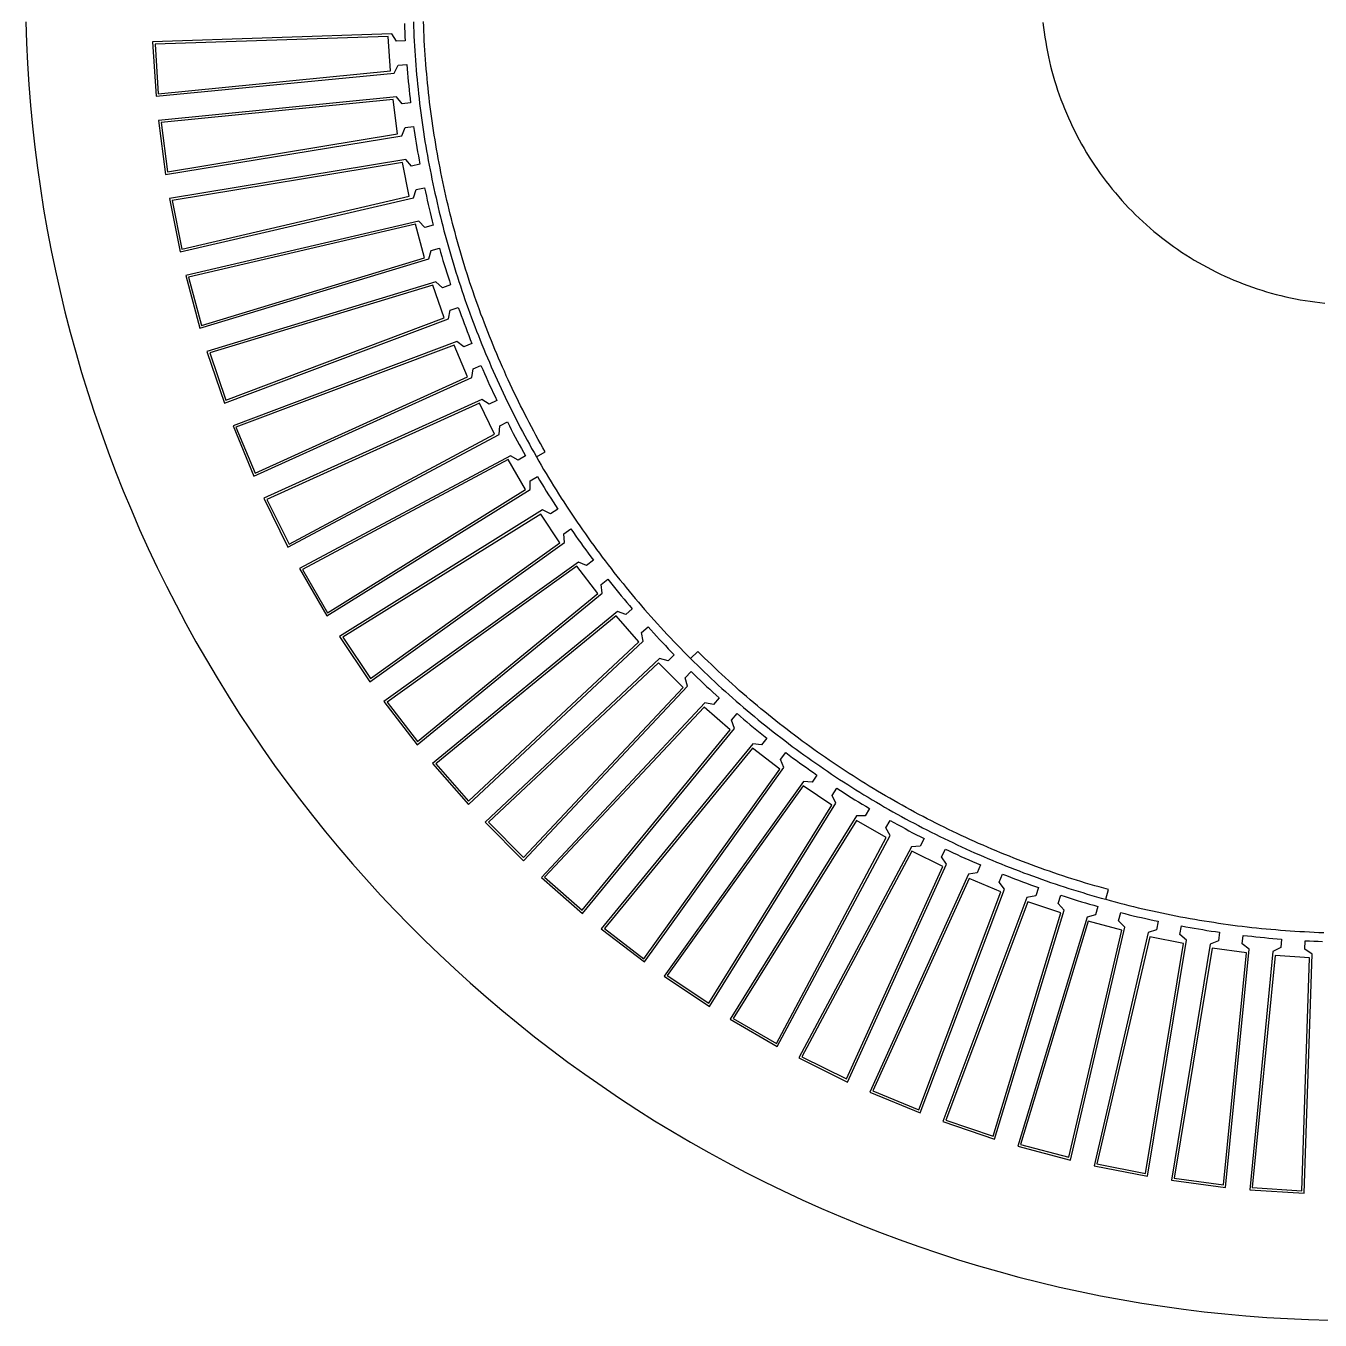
# Model space of a CAD drawing. Header units: metres. Extents: x -174 to 174, y -174 to 174.
# Drawn here: x -173.6 to -4.6, y -173.6 to -4.6 of the extents above; entities that cross this region are included whole.
import ezdxf

# ---------------------------------------------------------------- set-up
doc = ezdxf.new("R2010")
doc.units = ezdxf.units.M

msp = doc.modelspace()

# ---------------------------------------------------------------- linework, layer by layer
at = {"color": 255}
for points in [[(-173.58, -4.1, 0), (-173.49, -6.83, 0), (-173.36, -9.56, 0), (-173.19, -12.29, 0), (-172.97, -15.02, 0), (-172.72, -17.74, 0), (-172.42, -20.46, 0), (-172.07, -23.17, 0), (-171.69, -25.88, 0), (-171.26, -28.58, 0), (-170.79, -31.27, 0), (-170.27, -33.96, 0), (-169.72, -36.63, 0), (-169.12, -39.3, 0), (-168.48, -41.96, 0), (-167.8, -44.61, 0), (-167.07, -47.24, 0), (-166.31, -49.87, 0), (-165.5, -52.48, 0), (-164.66, -55.08, 0), (-163.77, -57.67, 0), (-162.84, -60.24, 0), (-161.87, -62.8, 0), (-160.86, -65.34, 0), (-159.81, -67.86, 0), (-158.73, -70.37, 0), (-157.6, -72.86, 0), (-156.43, -75.33, 0), (-155.23, -77.79, 0), (-153.98, -80.22, 0), (-152.7, -82.64, 0), (-151.38, -85.03, 0), (-150.02, -87.4, 0), (-148.63, -89.76, 0), (-147.19, -92.08, 0), (-145.73, -94.39, 0), (-144.22, -96.67, 0), (-142.68, -98.93, 0), (-141.11, -101.17, 0), (-139.5, -103.38, 0), (-137.85, -105.56, 0), (-136.17, -107.72, 0), (-134.46, -109.85, 0), (-132.71, -111.95, 0), (-130.93, -114.03, 0), (-129.12, -116.08, 0), (-127.28, -118.1, 0), (-125.4, -120.08, 0), (-123.49, -122.04, 0), (-121.56, -123.97, 0), (-119.59, -125.87, 0), (-117.59, -127.74, 0), (-115.57, -129.58, 0), (-113.51, -131.38, 0), (-111.43, -133.15, 0), (-109.32, -134.89, 0), (-107.18, -136.59, 0), (-105.02, -138.26, 0), (-102.83, -139.9, 0), (-100.61, -141.5, 0), (-98.37, -143.07, 0), (-96.11, -144.6, 0), (-93.82, -146.1, 0), (-91.5, -147.56, 0), (-89.17, -148.98, 0), (-86.81, -150.36, 0), (-84.43, -151.71, 0), (-82.03, -153.02, 0), (-79.61, -154.3, 0), (-77.18, -155.53, 0), (-74.72, -156.73, 0), (-72.24, -157.88, 0), (-69.74, -159, 0), (-67.23, -160.08, 0), (-64.7, -161.12, 0), (-62.16, -162.12, 0), (-59.6, -163.08, 0), (-57.02, -163.99, 0), (-54.43, -164.87, 0), (-51.83, -165.71, 0), (-49.21, -166.5, 0), (-46.59, -167.26, 0), (-43.95, -167.97, 0), (-41.3, -168.64, 0), (-38.64, -169.27, 0), (-35.96, -169.86, 0), (-33.29, -170.4, 0), (-30.6, -170.91, 0), (-27.9, -171.37, 0), (-25.2, -171.79, 0), (-22.49, -172.16, 0), (-19.78, -172.49, 0), (-17.06, -172.79, 0), (-14.34, -173.03, 0), (-11.61, -173.24, 0), (-8.88, -173.4, 0), (-6.15, -173.52, 0), (-3.42, -173.59, 0)], [(-124.16, -4.34, 0), (-124.14, -4.9, 0), (-124.12, -5.46, 0), (-124.09, -6.01, 0), (-124.06, -6.57, 0), (-125.18, -6.65, 0), (-125.82, -5.68, 0), (-157.04, -6.73, 0), (-156.58, -13.83, 0), (-125.49, -10.79, 0), (-124.97, -9.75, 0), (-123.86, -9.68, 0), (-123.81, -10.23, 0), (-123.77, -10.79, 0), (-123.72, -11.34, 0), (-123.66, -11.9, 0), (-123.61, -12.45, 0), (-123.55, -13.01, 0), (-123.49, -13.56, 0), (-123.43, -14.12, 0), (-123.37, -14.67, 0), (-124.48, -14.82, 0), (-125.18, -13.9, 0), (-156.26, -16.99, 0), (-155.34, -24.04, 0), (-124.51, -18.97, 0), (-124.07, -17.9, 0), (-122.96, -17.76, 0), (-122.88, -18.31, 0), (-122.8, -18.86, 0), (-122.71, -19.41, 0), (-122.62, -19.96, 0), (-122.53, -20.51, 0), (-122.44, -21.06, 0), (-122.34, -21.61, 0), (-122.24, -22.16, 0), (-122.14, -22.71, 0), (-123.24, -22.93, 0), (-124, -22.06, 0), (-154.82, -27.17, 0), (-153.43, -34.15, 0), (-123, -27.07, 0), (-122.63, -25.98, 0), (-121.53, -25.76, 0), (-121.42, -26.31, 0), (-121.3, -26.85, 0), (-121.18, -27.4, 0), (-121.05, -27.94, 0), (-120.93, -28.48, 0), (-120.8, -29.02, 0), (-120.67, -29.57, 0), (-120.53, -30.11, 0), (-120.4, -30.65, 0), (-121.48, -30.94, 0), (-122.29, -30.12, 0), (-152.71, -37.24, 0), (-150.87, -44.11, 0), (-120.97, -35.06, 0), (-120.67, -33.94, 0), (-119.59, -33.66, 0), (-119.44, -34.19, 0), (-119.28, -34.73, 0), (-119.13, -35.26, 0), (-118.97, -35.8, 0), (-118.8, -36.33, 0), (-118.64, -36.86, 0), (-118.47, -37.4, 0), (-118.3, -37.93, 0), (-118.13, -38.46, 0), (-119.19, -38.82, 0), (-120.06, -38.06, 0), (-149.95, -47.15, 0), (-147.66, -53.88, 0), (-118.42, -42.9, 0), (-118.19, -41.76, 0), (-117.13, -41.4, 0), (-116.95, -41.93, 0), (-116.76, -42.45, 0), (-116.56, -42.98, 0), (-116.37, -43.5, 0), (-116.17, -44.02, 0), (-115.98, -44.54, 0), (-115.77, -45.06, 0), (-115.57, -45.58, 0), (-115.36, -46.1, 0), (-116.4, -46.53, 0), (-117.32, -45.83, 0), (-146.54, -56.85, 0), (-143.82, -63.42, 0), (-115.36, -50.55, 0), (-115.21, -49.41, 0), (-114.17, -48.98, 0), (-113.95, -49.49, 0), (-113.73, -50, 0), (-113.5, -50.51, 0), (-113.28, -51.02, 0), (-113.05, -51.53, 0), (-112.81, -52.03, 0), (-112.58, -52.54, 0), (-112.34, -53.04, 0), (-112.1, -53.55, 0), (-113.11, -54.04, 0), (-114.07, -53.4, 0), (-142.51, -66.31, 0), (-139.37, -72.69, 0), (-111.81, -57.99, 0), (-111.73, -56.83, 0), (-110.73, -56.34, 0), (-110.47, -56.84, 0), (-110.22, -57.33, 0), (-109.96, -57.83, 0), (-109.7, -58.32, 0), (-109.43, -58.81, 0), (-109.17, -59.3, 0), (-108.9, -59.79, 0), (-108.63, -60.28, 0), (-108.36, -60.77, 0), (-109.33, -61.32, 0), (-110.33, -60.75, 0), (-137.87, -75.49, 0), (-134.31, -81.65, 0), (-107.77, -65.17, 0), (-107.77, -64.02, 0), (-106.8, -63.46, 0), (-106.52, -63.94, 0), (-106.23, -64.42, 0), (-105.94, -64.89, 0), (-105.65, -65.37, 0), (-105.35, -65.84, 0), (-105.06, -66.31, 0), (-104.76, -66.78, 0), (-104.46, -67.25, 0), (-104.15, -67.72, 0), (-105.09, -68.34, 0), (-106.12, -67.83, 0), (-132.64, -84.35, 0), (-128.69, -90.26, 0), (-103.28, -72.08, 0), (-103.36, -70.93, 0), (-102.43, -70.31, 0), (-102.11, -70.77, 0), (-101.79, -71.23, 0), (-101.47, -71.68, 0), (-101.15, -72.14, 0), (-100.82, -72.59, 0), (-100.49, -73.04, 0), (-100.17, -73.49, 0), (-99.83, -73.94, 0), (-99.5, -74.39, 0), (-100.39, -75.07, 0), (-101.46, -74.63, 0), (-126.84, -92.84, 0), (-122.51, -98.49, 0), (-98.34, -78.68, 0), (-98.5, -77.54, 0), (-97.61, -76.86, 0), (-97.26, -77.3, 0), (-96.91, -77.73, 0), (-96.56, -78.17, 0), (-96.21, -78.6, 0), (-95.86, -79.03, 0), (-95.5, -79.46, 0), (-95.14, -79.89, 0), (-94.79, -80.31, 0), (-94.42, -80.74, 0), (-95.27, -81.48, 0), (-96.36, -81.1, 0), (-120.49, -100.94, 0), (-115.8, -106.29, 0), (-92.99, -84.95, 0), (-93.21, -83.82, 0), (-92.37, -83.08, 0), (-92, -83.49, 0), (-91.62, -83.9, 0), (-91.24, -84.31, 0), (-90.87, -84.72, 0), (-90.48, -85.13, 0), (-90.1, -85.53, 0), (-89.72, -85.94, 0), (-89.33, -86.34, 0), (-88.94, -86.74, 0), (-89.73, -87.53, 0), (-90.85, -87.23, 0), (-113.63, -108.6, 0), (-108.6, -113.63, 0), (-87.23, -90.85, 0), (-87.53, -89.73, 0), (-86.74, -88.94, 0), (-86.34, -89.33, 0), (-85.94, -89.72, 0), (-85.53, -90.1, 0), (-85.13, -90.48, 0), (-84.72, -90.87, 0), (-84.31, -91.24, 0), (-83.9, -91.62, 0), (-83.49, -92, 0), (-83.08, -92.37, 0), (-83.82, -93.21, 0), (-84.95, -92.99, 0), (-106.29, -115.8, 0), (-100.94, -120.49, 0), (-81.1, -96.36, 0), (-81.48, -95.27, 0), (-80.74, -94.42, 0), (-80.31, -94.79, 0), (-79.89, -95.14, 0), (-79.46, -95.5, 0), (-79.03, -95.86, 0), (-78.6, -96.21, 0), (-78.17, -96.56, 0), (-77.73, -96.91, 0), (-77.3, -97.26, 0), (-76.86, -97.61, 0), (-77.54, -98.5, 0), (-78.68, -98.34, 0), (-98.49, -122.51, 0), (-92.84, -126.84, 0), (-74.63, -101.46, 0), (-75.07, -100.39, 0), (-74.39, -99.5, 0), (-73.94, -99.83, 0), (-73.49, -100.17, 0), (-73.04, -100.49, 0), (-72.59, -100.82, 0), (-72.14, -101.15, 0), (-71.68, -101.47, 0), (-71.23, -101.79, 0), (-70.77, -102.11, 0), (-70.31, -102.43, 0), (-70.93, -103.36, 0), (-72.08, -103.28, 0), (-90.26, -128.69, 0), (-84.35, -132.64, 0), (-67.83, -106.12, 0), (-68.34, -105.09, 0), (-67.72, -104.15, 0), (-67.25, -104.46, 0), (-66.78, -104.76, 0), (-66.31, -105.06, 0), (-65.84, -105.35, 0), (-65.37, -105.65, 0), (-64.89, -105.94, 0), (-64.42, -106.23, 0), (-63.94, -106.52, 0), (-63.46, -106.8, 0), (-64.02, -107.77, 0), (-65.17, -107.77, 0), (-81.65, -134.31, 0), (-75.49, -137.87, 0), (-60.75, -110.33, 0), (-61.32, -109.33, 0), (-60.77, -108.36, 0), (-60.28, -108.63, 0), (-59.79, -108.9, 0), (-59.3, -109.17, 0), (-58.81, -109.43, 0), (-58.32, -109.7, 0), (-57.83, -109.96, 0), (-57.33, -110.22, 0), (-56.84, -110.47, 0), (-56.34, -110.73, 0), (-56.83, -111.73, 0), (-57.99, -111.81, 0), (-72.69, -139.37, 0), (-66.31, -142.51, 0), (-53.4, -114.07, 0), (-54.04, -113.11, 0), (-53.55, -112.1, 0), (-53.04, -112.34, 0), (-52.54, -112.58, 0), (-52.03, -112.81, 0), (-51.53, -113.05, 0), (-51.02, -113.28, 0), (-50.51, -113.5, 0), (-50, -113.73, 0), (-49.49, -113.95, 0), (-48.98, -114.17, 0), (-49.41, -115.21, 0), (-50.55, -115.36, 0), (-63.42, -143.82, 0), (-56.85, -146.54, 0), (-45.83, -117.32, 0), (-46.53, -116.4, 0), (-46.1, -115.36, 0), (-45.58, -115.57, 0), (-45.06, -115.77, 0), (-44.54, -115.98, 0), (-44.02, -116.17, 0), (-43.5, -116.37, 0), (-42.98, -116.56, 0), (-42.45, -116.76, 0), (-41.93, -116.95, 0), (-41.4, -117.13, 0), (-41.76, -118.19, 0), (-42.9, -118.42, 0), (-53.88, -147.66, 0), (-47.15, -149.95, 0), (-38.06, -120.06, 0), (-38.82, -119.19, 0), (-38.46, -118.13, 0), (-37.93, -118.3, 0), (-37.4, -118.47, 0), (-36.86, -118.64, 0), (-36.33, -118.8, 0), (-35.8, -118.97, 0), (-35.26, -119.13, 0), (-34.73, -119.28, 0), (-34.19, -119.44, 0), (-33.66, -119.59, 0), (-33.94, -120.67, 0), (-35.06, -120.97, 0), (-44.11, -150.87, 0), (-37.24, -152.71, 0), (-30.12, -122.29, 0), (-30.94, -121.48, 0), (-30.65, -120.4, 0), (-30.11, -120.53, 0), (-29.57, -120.67, 0), (-29.02, -120.8, 0), (-28.48, -120.93, 0), (-27.94, -121.05, 0), (-27.4, -121.18, 0), (-26.85, -121.3, 0), (-26.31, -121.42, 0), (-25.76, -121.53, 0), (-25.98, -122.63, 0), (-27.07, -123, 0), (-34.15, -153.43, 0), (-27.17, -154.82, 0), (-22.06, -124, 0), (-22.93, -123.24, 0), (-22.71, -122.14, 0), (-22.16, -122.24, 0), (-21.61, -122.34, 0), (-21.06, -122.44, 0), (-20.51, -122.53, 0), (-19.96, -122.62, 0), (-19.41, -122.71, 0), (-18.86, -122.8, 0), (-18.31, -122.88, 0), (-17.76, -122.96, 0), (-17.9, -124.07, 0), (-18.97, -124.51, 0), (-24.04, -155.34, 0), (-16.99, -156.26, 0), (-13.9, -125.18, 0), (-14.82, -124.48, 0), (-14.67, -123.37, 0), (-14.12, -123.43, 0), (-13.56, -123.49, 0), (-13.01, -123.55, 0), (-12.45, -123.61, 0), (-11.9, -123.66, 0), (-11.34, -123.72, 0), (-10.79, -123.77, 0), (-10.23, -123.81, 0), (-9.68, -123.86, 0), (-9.75, -124.97, 0), (-10.79, -125.49, 0), (-13.83, -156.58, 0), (-6.73, -157.04, 0), (-5.68, -125.82, 0), (-6.65, -125.18, 0), (-6.57, -124.06, 0), (-6.01, -124.09, 0), (-5.46, -124.12, 0), (-4.9, -124.14, 0), (-4.34, -124.16, 0)], [(-123, -4.12, 0), (-122.97, -4.75, 0), (-122.95, -5.37, 0), (-122.92, -6, 0), (-122.89, -6.63, 0), (-122.85, -7.25, 0), (-122.81, -7.88, 0), (-122.77, -8.51, 0), (-122.73, -9.13, 0), (-122.68, -9.76, 0), (-122.63, -10.38, 0), (-122.57, -11.01, 0), (-122.51, -11.63, 0), (-122.45, -12.26, 0), (-122.39, -12.88, 0), (-122.32, -13.5, 0), (-122.25, -14.13, 0), (-122.18, -14.75, 0), (-122.1, -15.37, 0), (-122.02, -15.99, 0), (-121.94, -16.62, 0), (-121.85, -17.24, 0), (-121.76, -17.86, 0), (-121.67, -18.48, 0), (-121.57, -19.1, 0), (-121.48, -19.72, 0), (-121.37, -20.34, 0), (-121.27, -20.95, 0), (-121.16, -21.57, 0), (-121.05, -22.19, 0), (-120.93, -22.81, 0), (-120.82, -23.42, 0), (-120.69, -24.04, 0), (-120.57, -24.65, 0), (-120.44, -25.27, 0), (-120.31, -25.88, 0), (-120.18, -26.49, 0), (-120.04, -27.1, 0), (-119.9, -27.72, 0), (-119.76, -28.33, 0), (-119.61, -28.94, 0), (-119.47, -29.55, 0), (-119.31, -30.15, 0), (-119.16, -30.76, 0), (-119, -31.37, 0), (-118.84, -31.97, 0), (-118.67, -32.58, 0), (-118.51, -33.18, 0), (-118.34, -33.79, 0), (-118.16, -34.39, 0), (-117.99, -34.99, 0), (-117.81, -35.59, 0), (-117.62, -36.19, 0), (-117.44, -36.79, 0), (-117.25, -37.39, 0), (-117.06, -37.99, 0), (-116.86, -38.58, 0), (-116.66, -39.18, 0), (-116.46, -39.77, 0), (-116.26, -40.37, 0), (-116.05, -40.96, 0), (-115.84, -41.55, 0), (-115.63, -42.14, 0), (-115.41, -42.73, 0), (-115.19, -43.31, 0), (-114.97, -43.9, 0), (-114.74, -44.49, 0), (-114.51, -45.07, 0), (-114.28, -45.65, 0), (-114.05, -46.24, 0), (-113.81, -46.82, 0), (-113.57, -47.4, 0), (-113.33, -47.97, 0), (-113.08, -48.55, 0), (-112.83, -49.13, 0), (-112.58, -49.7, 0), (-112.33, -50.27, 0), (-112.07, -50.85, 0), (-111.81, -51.42, 0), (-111.55, -51.99, 0), (-111.28, -52.55, 0), (-111.01, -53.12, 0), (-110.74, -53.68, 0), (-110.46, -54.25, 0), (-110.19, -54.81, 0), (-109.9, -55.37, 0), (-109.62, -55.93, 0), (-109.33, -56.49, 0), (-109.05, -57.05, 0), (-108.75, -57.6, 0), (-108.46, -58.15, 0), (-108.16, -58.71, 0), (-107.86, -59.26, 0), (-107.56, -59.81, 0), (-107.25, -60.35, 0), (-106.94, -60.9, 0), (-105.79, -60.24, 0), (-106.1, -59.7, 0), (-106.4, -59.16, 0), (-106.7, -58.62, 0), (-107, -58.08, 0), (-107.29, -57.53, 0), (-107.58, -56.98, 0), (-107.87, -56.43, 0), (-108.16, -55.88, 0), (-108.44, -55.33, 0), (-108.72, -54.78, 0), (-109, -54.22, 0), (-109.28, -53.67, 0), (-109.55, -53.11, 0), (-109.82, -52.55, 0), (-110.08, -51.99, 0), (-110.35, -51.43, 0), (-110.61, -50.86, 0), (-110.87, -50.3, 0), (-111.12, -49.73, 0), (-111.37, -49.17, 0), (-111.62, -48.6, 0), (-111.87, -48.03, 0), (-112.11, -47.46, 0), (-112.35, -46.89, 0), (-112.59, -46.31, 0), (-112.82, -45.74, 0), (-113.06, -45.16, 0), (-113.28, -44.59, 0), (-113.51, -44.01, 0), (-113.73, -43.43, 0), (-113.95, -42.85, 0), (-114.17, -42.27, 0), (-114.38, -41.69, 0), (-114.6, -41.1, 0), (-114.8, -40.52, 0), (-115.01, -39.93, 0), (-115.21, -39.35, 0), (-115.41, -38.76, 0), (-115.61, -38.17, 0), (-115.8, -37.58, 0), (-115.99, -36.99, 0), (-116.18, -36.4, 0), (-116.36, -35.8, 0), (-116.54, -35.21, 0), (-116.72, -34.62, 0), (-116.89, -34.02, 0), (-117.06, -33.43, 0), (-117.23, -32.83, 0), (-117.4, -32.23, 0), (-117.56, -31.63, 0), (-117.72, -31.03, 0), (-117.88, -30.43, 0), (-118.03, -29.83, 0), (-118.18, -29.23, 0), (-118.33, -28.63, 0), (-118.47, -28.02, 0), (-118.62, -27.42, 0), (-118.75, -26.81, 0), (-118.89, -26.21, 0), (-119.02, -25.6, 0), (-119.15, -24.99, 0), (-119.28, -24.39, 0), (-119.4, -23.78, 0), (-119.52, -23.17, 0), (-119.63, -22.56, 0), (-119.75, -21.95, 0), (-119.86, -21.34, 0), (-119.97, -20.73, 0), (-120.07, -20.12, 0), (-120.17, -19.51, 0), (-120.27, -18.89, 0), (-120.36, -18.28, 0), (-120.45, -17.67, 0), (-120.54, -17.05, 0), (-120.63, -16.44, 0), (-120.71, -15.82, 0), (-120.79, -15.21, 0), (-120.87, -14.59, 0), (-120.94, -13.97, 0), (-121.01, -13.36, 0), (-121.07, -12.74, 0), (-121.14, -12.12, 0), (-121.2, -11.51, 0), (-121.26, -10.89, 0), (-121.31, -10.27, 0), (-121.36, -9.65, 0), (-121.41, -9.03, 0), (-121.45, -8.41, 0), (-121.49, -7.8, 0), (-121.53, -7.18, 0), (-121.57, -6.56, 0), (-121.6, -5.94, 0), (-121.63, -5.32, 0), (-121.65, -4.7, 0), (-121.68, -4.08, 0)], [(-123, -4.12, 0), (-122.97, -4.75, 0), (-122.95, -5.37, 0), (-122.92, -6, 0), (-122.89, -6.63, 0), (-122.85, -7.25, 0), (-122.81, -7.88, 0), (-122.77, -8.51, 0), (-122.73, -9.13, 0), (-122.68, -9.76, 0), (-122.63, -10.38, 0), (-122.57, -11.01, 0), (-122.51, -11.63, 0), (-122.45, -12.26, 0), (-122.39, -12.88, 0), (-122.32, -13.5, 0), (-122.25, -14.13, 0), (-122.18, -14.75, 0), (-122.1, -15.37, 0), (-122.02, -15.99, 0), (-121.94, -16.62, 0), (-121.85, -17.24, 0), (-121.76, -17.86, 0), (-121.67, -18.48, 0), (-121.57, -19.1, 0), (-121.48, -19.72, 0), (-121.37, -20.34, 0), (-121.27, -20.95, 0), (-121.16, -21.57, 0), (-121.05, -22.19, 0), (-120.93, -22.81, 0), (-120.82, -23.42, 0), (-120.69, -24.04, 0), (-120.57, -24.65, 0), (-120.44, -25.27, 0), (-120.31, -25.88, 0), (-120.18, -26.49, 0), (-120.04, -27.1, 0), (-119.9, -27.72, 0), (-119.76, -28.33, 0), (-119.61, -28.94, 0), (-119.47, -29.55, 0), (-119.31, -30.15, 0), (-119.16, -30.76, 0), (-119, -31.37, 0), (-118.84, -31.97, 0), (-118.67, -32.58, 0), (-118.51, -33.18, 0), (-118.34, -33.79, 0), (-118.16, -34.39, 0), (-117.99, -34.99, 0), (-117.81, -35.59, 0), (-117.62, -36.19, 0), (-117.44, -36.79, 0), (-117.25, -37.39, 0), (-117.06, -37.99, 0), (-116.86, -38.58, 0), (-116.66, -39.18, 0), (-116.46, -39.77, 0), (-116.26, -40.37, 0), (-116.05, -40.96, 0), (-115.84, -41.55, 0), (-115.63, -42.14, 0), (-115.41, -42.73, 0), (-115.19, -43.31, 0), (-114.97, -43.9, 0), (-114.74, -44.49, 0), (-114.51, -45.07, 0), (-114.28, -45.65, 0), (-114.05, -46.24, 0), (-113.81, -46.82, 0), (-113.57, -47.4, 0), (-113.33, -47.97, 0), (-113.08, -48.55, 0), (-112.83, -49.13, 0), (-112.58, -49.7, 0), (-112.33, -50.27, 0), (-112.07, -50.85, 0), (-111.81, -51.42, 0), (-111.55, -51.99, 0), (-111.28, -52.55, 0), (-111.01, -53.12, 0), (-110.74, -53.68, 0), (-110.46, -54.25, 0), (-110.19, -54.81, 0), (-109.9, -55.37, 0), (-109.62, -55.93, 0), (-109.33, -56.49, 0), (-109.05, -57.05, 0), (-108.75, -57.6, 0), (-108.46, -58.15, 0), (-108.16, -58.71, 0), (-107.86, -59.26, 0), (-107.56, -59.81, 0), (-107.25, -60.35, 0), (-106.94, -60.9, 0), (-106.63, -61.44, 0), (-106.31, -61.99, 0), (-106, -62.53, 0), (-105.68, -63.07, 0), (-105.35, -63.6, 0), (-105.03, -64.14, 0), (-104.7, -64.67, 0), (-104.37, -65.21, 0), (-104.04, -65.74, 0), (-103.7, -66.27, 0), (-103.36, -66.79, 0), (-103.02, -67.32, 0), (-102.67, -67.84, 0), (-102.33, -68.37, 0), (-101.98, -68.89, 0), (-101.63, -69.41, 0), (-101.27, -69.92, 0), (-100.91, -70.44, 0), (-100.55, -70.95, 0), (-100.19, -71.46, 0), (-99.82, -71.97, 0), (-99.46, -72.48, 0), (-99.09, -72.99, 0), (-98.71, -73.49, 0), (-98.34, -73.99, 0), (-97.96, -74.49, 0), (-97.58, -74.99, 0), (-97.19, -75.49, 0), (-96.81, -75.98, 0), (-96.42, -76.47, 0), (-96.03, -76.97, 0), (-95.63, -77.45, 0), (-95.24, -77.94, 0), (-94.84, -78.42, 0), (-94.44, -78.91, 0), (-94.04, -79.39, 0), (-93.63, -79.87, 0), (-93.22, -80.34, 0), (-92.81, -80.82, 0), (-92.4, -81.29, 0), (-91.98, -81.76, 0), (-91.56, -82.23, 0), (-91.14, -82.69, 0), (-90.72, -83.15, 0), (-90.3, -83.62, 0), (-89.87, -84.07, 0), (-89.44, -84.53, 0), (-89.01, -84.99, 0), (-88.57, -85.44, 0), (-88.14, -85.89, 0), (-87.7, -86.34, 0), (-87.26, -86.78, 0), (-86.81, -87.23, 0), (-86.37, -87.67, 0), (-85.92, -88.11, 0), (-85.47, -88.54, 0), (-85.02, -88.98, 0), (-84.56, -89.41, 0), (-84.11, -89.84, 0), (-83.65, -90.27, 0), (-83.19, -90.69, 0), (-82.72, -91.12, 0), (-82.26, -91.54, 0), (-81.79, -91.95, 0), (-81.32, -92.37, 0), (-80.85, -92.78, 0), (-80.37, -93.19, 0), (-79.9, -93.6, 0), (-79.42, -94.01, 0), (-78.94, -94.41, 0), (-78.46, -94.81, 0), (-77.97, -95.21, 0), (-77.49, -95.61, 0), (-77, -96, 0), (-76.51, -96.39, 0), (-76.02, -96.78, 0), (-75.52, -97.17, 0), (-75.03, -97.55, 0), (-74.53, -97.93, 0), (-74.03, -98.31, 0), (-73.53, -98.69, 0), (-73.02, -99.06, 0), (-72.52, -99.43, 0), (-72.01, -99.8, 0), (-71.5, -100.16, 0), (-70.99, -100.53, 0), (-70.47, -100.89, 0), (-69.96, -101.25, 0), (-69.44, -101.6, 0), (-68.92, -101.95, 0), (-68.4, -102.3, 0), (-67.88, -102.65, 0), (-67.36, -103, 0), (-66.83, -103.34, 0), (-66.3, -103.68, 0), (-65.77, -104.01, 0), (-65.24, -104.35, 0), (-64.71, -104.68, 0), (-64.18, -105.01, 0), (-63.64, -105.33, 0), (-63.1, -105.66, 0), (-62.56, -105.98, 0), (-62.02, -106.29, 0), (-61.48, -106.61, 0), (-60.94, -106.92, 0), (-60.39, -107.23, 0), (-59.84, -107.54, 0), (-59.29, -107.84, 0), (-58.74, -108.14, 0), (-58.19, -108.44, 0), (-57.64, -108.73, 0), (-57.08, -109.03, 0), (-56.53, -109.31, 0), (-55.97, -109.6, 0), (-55.41, -109.89, 0), (-54.85, -110.17, 0), (-54.29, -110.44, 0), (-53.72, -110.72, 0), (-53.16, -110.99, 0), (-52.59, -111.26, 0), (-52.02, -111.53, 0), (-51.46, -111.79, 0), (-50.88, -112.05, 0), (-50.31, -112.31, 0), (-49.74, -112.57, 0), (-49.17, -112.82, 0), (-48.59, -113.07, 0), (-48.01, -113.31, 0), (-47.44, -113.56, 0), (-46.86, -113.8, 0), (-46.28, -114.03, 0), (-45.69, -114.27, 0), (-45.11, -114.5, 0), (-44.53, -114.73, 0), (-43.94, -114.95, 0), (-43.35, -115.18, 0), (-42.77, -115.39, 0), (-42.18, -115.61, 0), (-41.59, -115.82, 0), (-41, -116.04, 0), (-40.41, -116.24, 0), (-39.81, -116.45, 0), (-39.22, -116.65, 0), (-38.62, -116.85, 0), (-38.03, -117.04, 0), (-37.43, -117.23, 0), (-36.83, -117.42, 0), (-36.23, -117.61, 0), (-35.63, -117.79, 0), (-35.03, -117.97, 0), (-34.43, -118.15, 0), (-33.83, -118.32, 0), (-33.23, -118.49, 0), (-32.62, -118.66, 0), (-32.02, -118.83, 0), (-31.41, -118.99, 0), (-30.8, -119.15, 0), (-30.2, -119.3, 0), (-29.59, -119.46, 0), (-28.98, -119.6, 0), (-28.37, -119.75, 0), (-27.76, -119.89, 0), (-27.15, -120.03, 0), (-26.53, -120.17, 0), (-25.92, -120.3, 0), (-25.31, -120.43, 0), (-24.69, -120.56, 0), (-24.08, -120.69, 0), (-23.46, -120.81, 0), (-22.85, -120.93, 0), (-22.23, -121.04, 0), (-21.61, -121.15, 0), (-21, -121.26, 0), (-20.38, -121.37, 0), (-19.76, -121.47, 0), (-19.14, -121.57, 0), (-18.52, -121.66, 0), (-17.9, -121.76, 0), (-17.28, -121.85, 0), (-16.66, -121.93, 0), (-16.04, -122.02, 0), (-15.41, -122.1, 0), (-14.79, -122.17, 0), (-14.17, -122.25, 0), (-13.55, -122.32, 0), (-12.92, -122.38, 0), (-12.3, -122.45, 0), (-11.67, -122.51, 0), (-11.05, -122.57, 0), (-10.42, -122.62, 0), (-9.8, -122.67, 0), (-9.17, -122.72, 0), (-8.55, -122.77, 0), (-7.92, -122.81, 0), (-7.3, -122.85, 0), (-6.67, -122.88, 0), (-6.04, -122.92, 0), (-5.42, -122.95, 0), (-4.79, -122.97, 0), (-4.16, -122.99, 0)], [(-40.81, -4.19, 0), (-40.74, -4.83, 0), (-40.65, -5.47, 0), (-40.56, -6.11, 0), (-40.46, -6.75, 0), (-40.35, -7.39, 0), (-40.23, -8.02, 0), (-40.1, -8.66, 0), (-39.96, -9.29, 0), (-39.81, -9.91, 0), (-39.64, -10.54, 0), (-39.47, -11.16, 0), (-39.29, -11.78, 0), (-39.1, -12.4, 0), (-38.9, -13.01, 0), (-38.69, -13.62, 0), (-38.47, -14.23, 0), (-38.24, -14.84, 0), (-38.01, -15.44, 0), (-37.76, -16.03, 0), (-37.5, -16.63, 0), (-37.23, -17.21, 0), (-36.96, -17.8, 0), (-36.67, -18.38, 0), (-36.38, -18.95, 0), (-36.08, -19.52, 0), (-35.77, -20.09, 0), (-35.44, -20.65, 0), (-35.12, -21.21, 0), (-34.78, -21.76, 0), (-34.43, -22.3, 0), (-34.07, -22.84, 0), (-33.71, -23.37, 0), (-33.34, -23.9, 0), (-32.96, -24.42, 0), (-32.57, -24.94, 0), (-32.17, -25.45, 0), (-31.77, -25.95, 0), (-31.36, -26.45, 0), (-30.93, -26.94, 0), (-30.51, -27.42, 0), (-30.07, -27.9, 0), (-29.63, -28.37, 0), (-29.18, -28.83, 0), (-28.72, -29.29, 0), (-28.26, -29.74, 0), (-27.78, -30.18, 0), (-27.3, -30.61, 0), (-26.82, -31.04, 0), (-26.33, -31.46, 0), (-25.83, -31.87, 0), (-25.32, -32.27, 0), (-24.81, -32.67, 0), (-24.29, -33.05, 0), (-23.77, -33.43, 0), (-23.24, -33.8, 0), (-22.71, -34.16, 0), (-22.17, -34.52, 0), (-21.62, -34.86, 0), (-21.07, -35.2, 0), (-20.51, -35.53, 0), (-19.95, -35.84, 0), (-19.38, -36.15, 0), (-18.81, -36.45, 0), (-18.23, -36.75, 0), (-17.65, -37.03, 0), (-17.07, -37.3, 0), (-16.48, -37.57, 0), (-15.88, -37.82, 0), (-15.29, -38.07, 0), (-14.69, -38.3, 0), (-14.08, -38.53, 0), (-13.47, -38.75, 0), (-12.86, -38.95, 0), (-12.25, -39.15, 0), (-11.63, -39.34, 0), (-11.01, -39.52, 0), (-10.38, -39.69, 0), (-9.76, -39.84, 0), (-9.13, -39.99, 0), (-8.5, -40.13, 0), (-7.86, -40.26, 0), (-7.23, -40.38, 0), (-6.59, -40.49, 0), (-5.95, -40.59, 0), (-5.31, -40.68, 0), (-4.67, -40.75, 0), (-4.03, -40.82, 0)], [(-126.3, -6.02, 0), (-156.72, -7.01, 0), (-156.3, -13.51, 0), (-126, -10.52, 0), (-126.3, -6.02, 0)], [(-125.64, -14.26, 0), (-155.93, -17.24, 0), (-155.08, -23.7, 0), (-125.05, -18.74, 0), (-125.64, -14.26, 0)], [(-124.43, -22.45, 0), (-154.47, -27.41, 0), (-153.2, -33.79, 0), (-123.55, -26.88, 0), (-124.43, -22.45, 0)], [(-122.7, -30.54, 0), (-152.34, -37.45, 0), (-150.66, -43.74, 0), (-121.53, -34.9, 0), (-122.7, -30.54, 0)], [(-120.44, -38.5, 0), (-149.57, -47.33, 0), (-147.47, -53.5, 0), (-118.99, -42.77, 0), (-120.44, -38.5, 0)], [(-117.66, -46.3, 0), (-146.15, -57.01, 0), (-143.66, -63.03, 0), (-115.94, -50.46, 0), (-117.66, -46.3, 0)], [(-114.38, -53.89, 0), (-142.11, -66.45, 0), (-139.23, -72.29, 0), (-112.39, -57.94, 0), (-114.38, -53.89, 0)], [(-110.61, -61.26, 0), (-137.46, -75.6, 0), (-134.2, -81.24, 0), (-108.36, -65.17, 0), (-110.61, -61.26, 0)], [(-106.37, -68.36, 0), (-132.22, -84.43, 0), (-128.6, -89.85, 0), (-103.86, -72.11, 0), (-106.37, -68.36, 0)], [(-101.67, -75.17, 0), (-126.42, -92.9, 0), (-122.45, -98.06, 0), (-98.92, -78.75, 0), (-101.67, -75.17, 0)], [(-96.54, -81.66, 0), (-120.07, -100.97, 0), (-115.78, -105.86, 0), (-93.56, -85.05, 0), (-96.54, -81.66, 0)], [(-90.99, -87.8, 0), (-113.21, -108.6, 0), (-108.6, -113.21, 0), (-87.8, -90.99, 0), (-90.99, -87.8, 0)], [(-85.88, -86.29, 0), (-86.81, -87.23, 0), (-86.37, -87.67, 0), (-85.92, -88.11, 0), (-85.47, -88.54, 0), (-85.02, -88.98, 0), (-84.56, -89.41, 0), (-84.11, -89.84, 0), (-83.65, -90.27, 0), (-83.19, -90.69, 0), (-82.72, -91.12, 0), (-82.26, -91.54, 0), (-81.79, -91.95, 0), (-81.32, -92.37, 0), (-80.85, -92.78, 0), (-80.37, -93.19, 0), (-79.9, -93.6, 0), (-79.42, -94.01, 0), (-78.94, -94.41, 0), (-78.46, -94.81, 0), (-77.97, -95.21, 0), (-77.49, -95.61, 0), (-77, -96, 0), (-76.51, -96.39, 0), (-76.02, -96.78, 0), (-75.52, -97.17, 0), (-75.03, -97.55, 0), (-74.53, -97.93, 0), (-74.03, -98.31, 0), (-73.53, -98.69, 0), (-73.02, -99.06, 0), (-72.52, -99.43, 0), (-72.01, -99.8, 0), (-71.5, -100.16, 0), (-70.99, -100.53, 0), (-70.47, -100.89, 0), (-69.96, -101.25, 0), (-69.44, -101.6, 0), (-68.92, -101.95, 0), (-68.4, -102.3, 0), (-67.88, -102.65, 0), (-67.36, -103, 0), (-66.83, -103.34, 0), (-66.3, -103.68, 0), (-65.77, -104.01, 0), (-65.24, -104.35, 0), (-64.71, -104.68, 0), (-64.18, -105.01, 0), (-63.64, -105.33, 0), (-63.1, -105.66, 0), (-62.56, -105.98, 0), (-62.02, -106.29, 0), (-61.48, -106.61, 0), (-60.94, -106.92, 0), (-60.39, -107.23, 0), (-59.84, -107.54, 0), (-59.29, -107.84, 0), (-58.74, -108.14, 0), (-58.19, -108.44, 0), (-57.64, -108.73, 0), (-57.08, -109.03, 0), (-56.53, -109.31, 0), (-55.97, -109.6, 0), (-55.41, -109.89, 0), (-54.85, -110.17, 0), (-54.29, -110.44, 0), (-53.72, -110.72, 0), (-53.16, -110.99, 0), (-52.59, -111.26, 0), (-52.02, -111.53, 0), (-51.46, -111.79, 0), (-50.88, -112.05, 0), (-50.31, -112.31, 0), (-49.74, -112.57, 0), (-49.17, -112.82, 0), (-48.59, -113.07, 0), (-48.01, -113.31, 0), (-47.44, -113.56, 0), (-46.86, -113.8, 0), (-46.28, -114.03, 0), (-45.69, -114.27, 0), (-45.11, -114.5, 0), (-44.53, -114.73, 0), (-43.94, -114.95, 0), (-43.35, -115.18, 0), (-42.77, -115.39, 0), (-42.18, -115.61, 0), (-41.59, -115.82, 0), (-41, -116.04, 0), (-40.41, -116.24, 0), (-39.81, -116.45, 0), (-39.22, -116.65, 0), (-38.62, -116.85, 0), (-38.03, -117.04, 0), (-37.43, -117.23, 0), (-36.83, -117.42, 0), (-36.23, -117.61, 0), (-35.63, -117.79, 0), (-35.03, -117.97, 0), (-34.43, -118.15, 0), (-33.83, -118.32, 0), (-33.23, -118.49, 0), (-32.62, -118.66, 0), (-32.27, -117.39, 0), (-32.87, -117.22, 0), (-33.47, -117.05, 0), (-34.06, -116.88, 0), (-34.66, -116.71, 0), (-35.25, -116.53, 0), (-35.85, -116.35, 0), (-36.44, -116.16, 0), (-37.03, -115.98, 0), (-37.62, -115.79, 0), (-38.21, -115.59, 0), (-38.8, -115.4, 0), (-39.39, -115.2, 0), (-39.97, -114.99, 0), (-40.56, -114.79, 0), (-41.14, -114.58, 0), (-41.73, -114.37, 0), (-42.31, -114.16, 0), (-42.89, -113.94, 0), (-43.47, -113.72, 0), (-44.05, -113.5, 0), (-44.63, -113.27, 0), (-45.2, -113.04, 0), (-45.78, -112.81, 0), (-46.35, -112.57, 0), (-46.93, -112.34, 0), (-47.5, -112.1, 0), (-48.07, -111.85, 0), (-48.64, -111.61, 0), (-49.21, -111.36, 0), (-49.77, -111.1, 0), (-50.34, -110.85, 0), (-50.9, -110.59, 0), (-51.47, -110.33, 0), (-52.03, -110.07, 0), (-52.59, -109.8, 0), (-53.15, -109.53, 0), (-53.7, -109.26, 0), (-54.26, -108.98, 0), (-54.81, -108.7, 0), (-55.37, -108.42, 0), (-55.92, -108.14, 0), (-56.47, -107.85, 0), (-57.02, -107.57, 0), (-57.57, -107.27, 0), (-58.11, -106.98, 0), (-58.66, -106.68, 0), (-59.2, -106.38, 0), (-59.74, -106.08, 0), (-60.28, -105.77, 0), (-60.82, -105.46, 0), (-61.36, -105.15, 0), (-61.89, -104.84, 0), (-62.42, -104.52, 0), (-62.96, -104.2, 0), (-63.49, -103.88, 0), (-64.02, -103.55, 0), (-64.54, -103.23, 0), (-65.07, -102.9, 0), (-65.59, -102.56, 0), (-66.11, -102.23, 0), (-66.63, -101.89, 0), (-67.15, -101.55, 0), (-67.67, -101.2, 0), (-68.18, -100.86, 0), (-68.7, -100.51, 0), (-69.21, -100.16, 0), (-69.72, -99.8, 0), (-70.23, -99.45, 0), (-70.73, -99.09, 0), (-71.24, -98.73, 0), (-71.74, -98.36, 0), (-72.24, -98, 0), (-72.74, -97.63, 0), (-73.23, -97.25, 0), (-73.73, -96.88, 0), (-74.22, -96.5, 0), (-74.71, -96.12, 0), (-75.2, -95.74, 0), (-75.69, -95.36, 0), (-76.17, -94.97, 0), (-76.66, -94.58, 0), (-77.14, -94.19, 0), (-77.62, -93.79, 0), (-78.09, -93.4, 0), (-78.57, -93, 0), (-79.04, -92.6, 0), (-79.51, -92.19, 0), (-79.98, -91.79, 0), (-80.45, -91.38, 0), (-80.91, -90.97, 0), (-81.37, -90.55, 0), (-81.83, -90.14, 0), (-82.29, -89.72, 0), (-82.75, -89.3, 0), (-83.2, -88.87, 0), (-83.65, -88.45, 0), (-84.1, -88.02, 0), (-84.55, -87.59, 0), (-85, -87.16, 0), (-85.44, -86.73, 0), (-85.88, -86.29, 0)], [(-85.05, -93.56, 0), (-105.86, -115.78, 0), (-100.97, -120.07, 0), (-81.66, -96.54, 0), (-85.05, -93.56, 0)], [(-78.75, -98.92, 0), (-98.06, -122.45, 0), (-92.9, -126.42, 0), (-75.17, -101.67, 0), (-78.75, -98.92, 0)], [(-72.11, -103.86, 0), (-89.85, -128.6, 0), (-84.43, -132.22, 0), (-68.36, -106.37, 0), (-72.11, -103.86, 0)], [(-65.17, -108.36, 0), (-81.24, -134.2, 0), (-75.6, -137.46, 0), (-61.26, -110.61, 0), (-65.17, -108.36, 0)], [(-57.94, -112.39, 0), (-72.29, -139.23, 0), (-66.45, -142.11, 0), (-53.89, -114.38, 0), (-57.94, -112.39, 0)], [(-50.46, -115.94, 0), (-63.03, -143.66, 0), (-57.01, -146.15, 0), (-46.3, -117.66, 0), (-50.46, -115.94, 0)], [(-42.77, -118.99, 0), (-53.5, -147.47, 0), (-47.33, -149.57, 0), (-38.5, -120.44, 0), (-42.77, -118.99, 0)], [(-34.9, -121.53, 0), (-43.74, -150.66, 0), (-37.45, -152.34, 0), (-30.54, -122.7, 0), (-34.9, -121.53, 0)], [(-26.88, -123.55, 0), (-33.79, -153.2, 0), (-27.41, -154.47, 0), (-22.45, -124.43, 0), (-26.88, -123.55, 0)], [(-18.74, -125.05, 0), (-23.7, -155.08, 0), (-17.24, -155.93, 0), (-14.26, -125.64, 0), (-18.74, -125.05, 0)], [(-10.52, -126, 0), (-13.51, -156.3, 0), (-7.01, -156.72, 0), (-6.02, -126.3, 0), (-10.52, -126, 0)]]:
    msp.add_polyline3d(points, dxfattribs=at)

doc.saveas('drawing.dxf')
